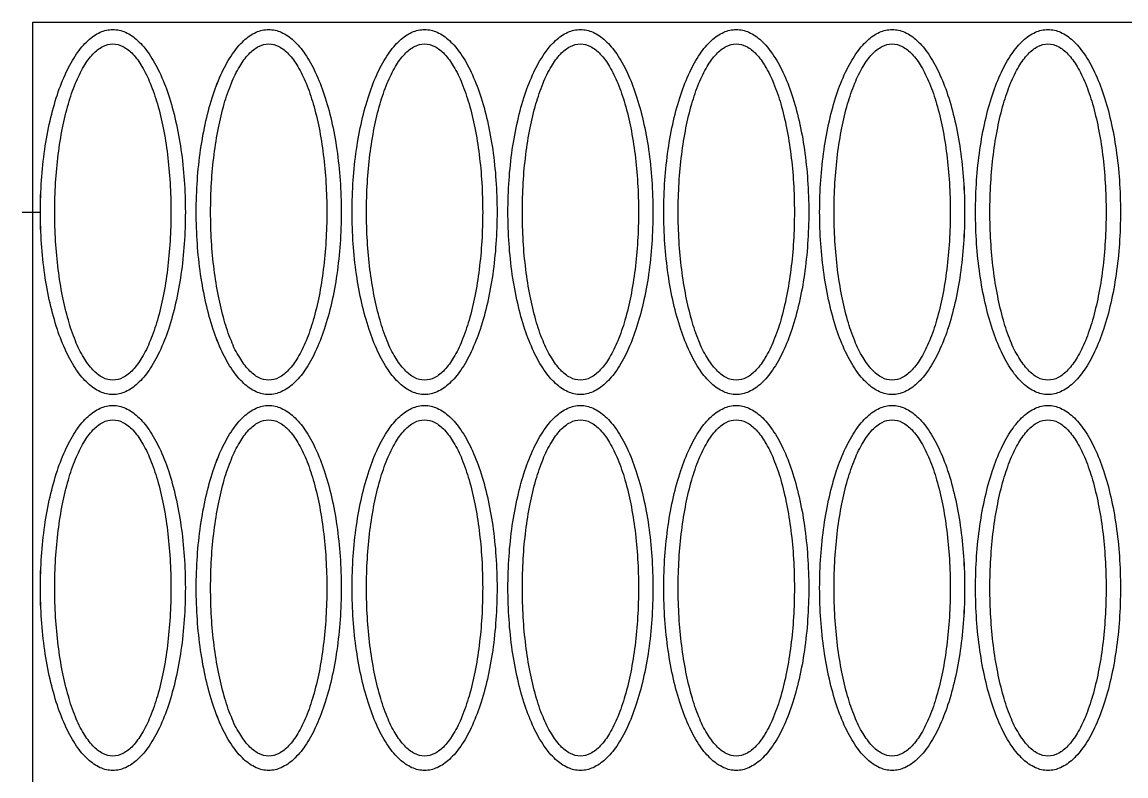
# Model space of a CAD drawing. Extents: x -15 to 2800, y 0 to 2050.
# Drawn here: x -15 to 1474, y 1034 to 2050 of the extents above; entities that cross this region are included whole.
import ezdxf

# ---------------------------------------------------------------- set-up
doc = ezdxf.new("R2010")
doc.units = 0
doc.header["$LTSCALE"] = 41

msp = doc.modelspace()

# ---------------------------------------------------------------- linework, layer by layer
at = {"layer": 'BORDER_D0_T132.1_RK1_A0_W0_EM1'}
msp.add_lwpolyline([(-14.7, 1794.06), (10, 1794.06, -0.017435), (11.48, 1836.77, -0.01836), (15.89, 1878.18, -0.020393), (23.09, 1917.03, -0.023968), (32.87, 1952.15, -0.02994), (44.91, 1982.46, -0.039878), (58.87, 2007.05, -0.056346), (74.31, 2025.17, -0.081333), (90.77, 2036.26, -0.106579), (107.74, 2040, -0.106579), (124.71, 2036.26, -0.081333), (141.17, 2025.17, -0.056346), (156.61, 2007.05, -0.039878), (170.57, 1982.46, -0.02994), (182.61, 1952.15, -0.023968), (192.38, 1917.03, -0.020393), (199.59, 1878.18, -0.01836), (203.99, 1836.77, -0.017435), (205.48, 1794.06, -0.017435), (203.99, 1751.35, -0.01836), (199.59, 1709.94, -0.020393), (192.38, 1671.09, -0.023968), (182.61, 1635.97, -0.02994), (170.57, 1605.66, -0.039879), (156.61, 1581.07, -0.056346), (141.17, 1562.95, -0.081333), (124.71, 1551.86, -0.106579), (107.74, 1548.12, -0.106579), (90.77, 1551.86, -0.081333), (74.31, 1562.95, -0.056346), (58.87, 1581.07, -0.039878), (44.91, 1605.66, -0.02994), (32.87, 1635.97, -0.023968), (23.09, 1671.09, -0.020393), (15.89, 1709.94, -0.01836), (11.48, 1751.35, -0.017435), (10, 1794.06)], format="xyb", dxfattribs=at)
for points in [[(221.66, 1751.35, -0.017435), (220.18, 1794.06, -0.017435), (221.66, 1836.77, -0.01836), (226.07, 1878.18, -0.020393), (233.27, 1917.03, -0.023968), (243.05, 1952.15, -0.02994), (255.09, 1982.46, -0.039878), (269.05, 2007.05, -0.056346), (284.49, 2025.17, -0.081333), (300.95, 2036.26, -0.106579), (317.92, 2040, -0.106579), (334.89, 2036.26, -0.081333), (351.35, 2025.17, -0.056346), (366.79, 2007.05, -0.039878), (380.75, 1982.46, -0.02994), (392.79, 1952.15, -0.023968), (402.57, 1917.03, -0.020393), (409.77, 1878.18, -0.01836), (414.17, 1836.77, -0.017435), (415.66, 1794.06, -0.017435), (414.17, 1751.35, -0.01836), (409.77, 1709.94, -0.020393), (402.57, 1671.09, -0.023968), (392.79, 1635.97, -0.02994), (380.75, 1605.66, -0.039879), (366.79, 1581.07, -0.056346), (351.35, 1562.95, -0.081333), (334.89, 1551.86, -0.106579), (317.92, 1548.12, -0.106579), (300.95, 1551.86, -0.081333), (284.49, 1562.95, -0.056346), (269.05, 1581.07, -0.039878), (255.09, 1605.66, -0.02994), (243.05, 1635.97, -0.023968), (233.27, 1671.09, -0.020393), (226.07, 1709.94, -0.01836), (221.66, 1751.35)], [(431.85, 1751.35, -0.017435), (430.36, 1794.06, -0.017435), (431.85, 1836.77, -0.01836), (436.25, 1878.18, -0.020393), (443.45, 1917.03, -0.023968), (453.23, 1952.15, -0.02994), (465.27, 1982.46, -0.039878), (479.23, 2007.05, -0.056346), (494.67, 2025.17, -0.081333), (511.13, 2036.26, -0.106579), (528.1, 2040, -0.106579), (545.07, 2036.26, -0.081333), (561.53, 2025.17, -0.056346), (576.97, 2007.05, -0.039878), (590.93, 1982.46, -0.02994), (602.97, 1952.15, -0.023968), (612.74, 1917.03, -0.020393), (619.95, 1878.18, -0.01836), (624.35, 1836.77, -0.017435), (625.84, 1794.06, -0.017435), (624.35, 1751.35, -0.01836), (619.95, 1709.94, -0.020393), (612.74, 1671.09, -0.023968), (602.97, 1635.97, -0.02994), (590.93, 1605.66, -0.039879), (576.97, 1581.07, -0.056346), (561.53, 1562.95, -0.081333), (545.07, 1551.86, -0.106579), (528.1, 1548.12, -0.106579), (511.13, 1551.86, -0.081333), (494.67, 1562.95, -0.056346), (479.23, 1581.07, -0.039879), (465.27, 1605.66, -0.02994), (453.23, 1635.97, -0.023968), (443.45, 1671.09, -0.020393), (436.25, 1709.94, -0.01836), (431.85, 1751.35)], [(642.03, 1751.35, -0.017435), (640.54, 1794.06, -0.017435), (642.03, 1836.77, -0.01836), (646.43, 1878.18, -0.020393), (653.64, 1917.03, -0.023968), (663.41, 1952.15, -0.02994), (675.45, 1982.46, -0.039878), (689.41, 2007.05, -0.056346), (704.85, 2025.17, -0.081333), (721.31, 2036.26, -0.106579), (738.28, 2040, -0.106579), (755.25, 2036.26, -0.081333), (771.71, 2025.17, -0.056346), (787.15, 2007.05, -0.039878), (801.11, 1982.46, -0.02994), (813.15, 1952.15, -0.023968), (822.92, 1917.03, -0.020393), (830.13, 1878.18, -0.01836), (834.53, 1836.77, -0.017435), (836.02, 1794.06, -0.017435), (834.53, 1751.35, -0.01836), (830.13, 1709.94, -0.020393), (822.92, 1671.09, -0.023968), (813.15, 1635.97, -0.02994), (801.11, 1605.66, -0.039879), (787.15, 1581.07, -0.056346), (771.71, 1562.95, -0.081333), (755.25, 1551.86, -0.106579), (738.28, 1548.12, -0.106579), (721.31, 1551.86, -0.081333), (704.85, 1562.95, -0.056346), (689.41, 1581.07, -0.039879), (675.45, 1605.66, -0.02994), (663.41, 1635.97, -0.023968), (653.64, 1671.09, -0.020393), (646.43, 1709.94, -0.01836), (642.03, 1751.35)], [(852.21, 1751.35, -0.017435), (850.72, 1794.06, -0.017435), (852.21, 1836.77, -0.01836), (856.61, 1878.18, -0.020393), (863.82, 1917.03, -0.023968), (873.59, 1952.15, -0.02994), (885.63, 1982.46, -0.039878), (899.59, 2007.05, -0.056346), (915.03, 2025.17, -0.081333), (931.49, 2036.26, -0.106579), (948.46, 2040, -0.106579), (965.43, 2036.26, -0.081333), (981.89, 2025.17, -0.056346), (997.33, 2007.05, -0.039878), (1011.29, 1982.46, -0.02994), (1023.33, 1952.15, -0.023968), (1033.1, 1917.03, -0.020393), (1040.31, 1878.18, -0.01836), (1044.71, 1836.77, -0.017435), (1046.2, 1794.06, -0.017435), (1044.71, 1751.35, -0.01836), (1040.31, 1709.94, -0.020393), (1033.1, 1671.09, -0.023968), (1023.33, 1635.97, -0.02994), (1011.29, 1605.66, -0.039879), (997.33, 1581.07, -0.056346), (981.89, 1562.95, -0.081333), (965.43, 1551.86, -0.106579), (948.46, 1548.12, -0.106579), (931.49, 1551.86, -0.081333), (915.03, 1562.95, -0.056346), (899.59, 1581.07, -0.039879), (885.63, 1605.66, -0.02994), (873.59, 1635.97, -0.023968), (863.82, 1671.09, -0.020393), (856.61, 1709.94, -0.01836), (852.21, 1751.35)], [(1062.39, 1751.35, -0.017435), (1060.9, 1794.06, -0.017435), (1062.39, 1836.77, -0.01836), (1066.79, 1878.18, -0.020393), (1073.99, 1917.03, -0.023968), (1083.77, 1952.15, -0.02994), (1095.81, 1982.46, -0.039878), (1109.77, 2007.05, -0.056346), (1125.21, 2025.17, -0.081333), (1141.67, 2036.26, -0.106579), (1158.64, 2040, -0.106579), (1175.61, 2036.26, -0.081333), (1192.07, 2025.17, -0.056346), (1207.51, 2007.05, -0.039878), (1221.47, 1982.46, -0.02994), (1233.51, 1952.15, -0.023968), (1243.29, 1917.03, -0.020393), (1250.49, 1878.18, -0.01836), (1254.9, 1836.77, -0.017435), (1256.38, 1794.06, -0.017435), (1254.9, 1751.35, -0.01836), (1250.49, 1709.94, -0.020393), (1243.29, 1671.09, -0.023968), (1233.51, 1635.97, -0.02994), (1221.47, 1605.66, -0.039878), (1207.51, 1581.07, -0.056346), (1192.07, 1562.95, -0.081333), (1175.61, 1551.86, -0.106579), (1158.64, 1548.12, -0.106579), (1141.67, 1551.86, -0.081333), (1125.21, 1562.95, -0.056346), (1109.77, 1581.07, -0.039879), (1095.81, 1605.66, -0.02994), (1083.77, 1635.97, -0.023968), (1073.99, 1671.09, -0.020393), (1066.79, 1709.94, -0.01836), (1062.39, 1751.35)], [(1272.56, 1751.35, -0.017435), (1271.08, 1794.06, -0.017435), (1272.56, 1836.77, -0.01836), (1276.97, 1878.18, -0.020393), (1284.18, 1917.03, -0.023968), (1293.95, 1952.15, -0.02994), (1305.99, 1982.46, -0.039878), (1319.95, 2007.05, -0.056346), (1335.39, 2025.17, -0.081333), (1351.85, 2036.26, -0.106579), (1368.82, 2040, -0.106579), (1385.79, 2036.26, -0.081333), (1402.25, 2025.17, -0.056346), (1417.69, 2007.05, -0.039878), (1431.65, 1982.46, -0.02994), (1443.69, 1952.15, -0.023968), (1453.46, 1917.03, -0.020393), (1460.67, 1878.18, -0.01836), (1465.07, 1836.77, -0.017435), (1466.56, 1794.06, -0.017435), (1465.07, 1751.35, -0.01836), (1460.67, 1709.94, -0.020393), (1453.46, 1671.09, -0.023968), (1443.69, 1635.97, -0.02994), (1431.65, 1605.66, -0.039879), (1417.69, 1581.07, -0.056346), (1402.25, 1562.95, -0.081333), (1385.79, 1551.86, -0.106579), (1368.82, 1548.12, -0.106578), (1351.85, 1551.86, -0.081333), (1335.39, 1562.95, -0.056346), (1319.95, 1581.07, -0.039878), (1305.99, 1605.66, -0.029939), (1293.95, 1635.97, -0.023968), (1284.18, 1671.09, -0.020393), (1276.97, 1709.94, -0.01836), (1272.56, 1751.35)], [(203.99, 1244.77, -0.01836), (199.59, 1203.36, -0.020393), (192.38, 1164.51, -0.023968), (182.61, 1129.39, -0.02994), (170.57, 1099.08, -0.039878), (156.61, 1074.49, -0.056346), (141.17, 1056.37, -0.081333), (124.71, 1045.28, -0.106579), (107.74, 1041.54, -0.106579), (90.77, 1045.28, -0.081333), (74.31, 1056.37, -0.056347), (58.87, 1074.49, -0.039878), (44.91, 1099.08, -0.02994), (32.87, 1129.39, -0.023968), (23.09, 1164.51, -0.020393), (15.89, 1203.36, -0.01836), (11.48, 1244.77, -0.017435), (10, 1287.48, -0.017435), (11.48, 1330.19, -0.01836), (15.89, 1371.6, -0.020393), (23.09, 1410.45, -0.023968), (32.87, 1445.57, -0.02994), (44.91, 1475.88, -0.039878), (58.87, 1500.47, -0.056347), (74.31, 1518.59, -0.081333), (90.77, 1529.68, -0.106579), (107.74, 1533.42, -0.106579), (124.71, 1529.68, -0.081333), (141.17, 1518.59, -0.056347), (156.61, 1500.47, -0.039878), (170.57, 1475.88, -0.02994), (182.61, 1445.57, -0.023968), (192.38, 1410.45, -0.020393), (199.59, 1371.6, -0.01836), (203.99, 1330.19, -0.017435), (205.48, 1287.48, -0.017435), (203.99, 1244.77)], [(414.17, 1244.77, -0.01836), (409.77, 1203.36, -0.020393), (402.57, 1164.51, -0.023968), (392.79, 1129.39, -0.02994), (380.75, 1099.08, -0.039878), (366.79, 1074.49, -0.056347), (351.35, 1056.37, -0.081333), (334.89, 1045.28, -0.106579), (317.92, 1041.54, -0.106579), (300.95, 1045.28, -0.081333), (284.49, 1056.37, -0.056347), (269.05, 1074.49, -0.039878), (255.09, 1099.08, -0.02994), (243.05, 1129.39, -0.023968), (233.27, 1164.51, -0.020393), (226.07, 1203.36, -0.01836), (221.66, 1244.77, -0.017435), (220.18, 1287.48, -0.017435), (221.66, 1330.19, -0.01836), (226.07, 1371.6, -0.020393), (233.27, 1410.45, -0.023968), (243.05, 1445.57, -0.02994), (255.09, 1475.88, -0.039878), (269.05, 1500.47, -0.056347), (284.49, 1518.59, -0.081333), (300.95, 1529.68, -0.106579), (317.92, 1533.42, -0.106579), (334.89, 1529.68, -0.081333), (351.35, 1518.59, -0.056347), (366.79, 1500.47, -0.039878), (380.75, 1475.88, -0.02994), (392.79, 1445.57, -0.023968), (402.57, 1410.45, -0.020393), (409.77, 1371.6, -0.01836), (414.17, 1330.19, -0.017435), (415.66, 1287.48, -0.017435), (414.17, 1244.77)], [(624.35, 1244.77, -0.01836), (619.95, 1203.36, -0.020393), (612.74, 1164.51, -0.023968), (602.97, 1129.39, -0.02994), (590.93, 1099.08, -0.039879), (576.97, 1074.49, -0.056346), (561.53, 1056.37, -0.081333), (545.07, 1045.28, -0.106579), (528.1, 1041.54, -0.106579), (511.13, 1045.28, -0.081333), (494.67, 1056.37, -0.056346), (479.23, 1074.49, -0.039878), (465.27, 1099.08, -0.02994), (453.23, 1129.39, -0.023968), (443.45, 1164.51, -0.020393), (436.25, 1203.36, -0.01836), (431.85, 1244.77, -0.017435), (430.36, 1287.48, -0.017435), (431.85, 1330.19, -0.01836), (436.25, 1371.6, -0.020393), (443.45, 1410.45, -0.023968), (453.23, 1445.57, -0.02994), (465.27, 1475.88, -0.039878), (479.23, 1500.47, -0.056346), (494.67, 1518.59, -0.081333), (511.13, 1529.68, -0.106579), (528.1, 1533.42, -0.10658), (545.07, 1529.68, -0.081333), (561.53, 1518.59, -0.056347), (576.97, 1500.47, -0.039878), (590.93, 1475.88, -0.02994), (602.97, 1445.57, -0.023968), (612.74, 1410.45, -0.020393), (619.95, 1371.6, -0.01836), (624.35, 1330.19, -0.017435), (625.84, 1287.48, -0.017435), (624.35, 1244.77)], [(834.53, 1244.77, -0.01836), (830.13, 1203.36, -0.020393), (822.92, 1164.51, -0.023968), (813.15, 1129.39, -0.02994), (801.11, 1099.08, -0.039878), (787.15, 1074.49, -0.056347), (771.71, 1056.37, -0.081333), (755.25, 1045.28, -0.106579), (738.28, 1041.54, -0.106579), (721.31, 1045.28, -0.081333), (704.85, 1056.37, -0.056347), (689.41, 1074.49, -0.039878), (675.45, 1099.08, -0.02994), (663.41, 1129.39, -0.023968), (653.64, 1164.51, -0.020393), (646.43, 1203.36, -0.01836), (642.03, 1244.77, -0.017435), (640.54, 1287.48, -0.017435), (642.03, 1330.19, -0.01836), (646.43, 1371.6, -0.020393), (653.64, 1410.45, -0.023968), (663.41, 1445.57, -0.02994), (675.45, 1475.88, -0.039878), (689.41, 1500.47, -0.056347), (704.85, 1518.59, -0.081333), (721.31, 1529.68, -0.10658), (738.28, 1533.42, -0.106579), (755.25, 1529.68, -0.081333), (771.71, 1518.59, -0.056347), (787.15, 1500.47, -0.039878), (801.11, 1475.88, -0.02994), (813.15, 1445.57, -0.023968), (822.92, 1410.45, -0.020393), (830.13, 1371.6, -0.01836), (834.53, 1330.19, -0.017435), (836.02, 1287.48, -0.017435), (834.53, 1244.77)], [(1044.71, 1244.77, -0.01836), (1040.31, 1203.36, -0.020393), (1033.1, 1164.51, -0.023968), (1023.33, 1129.39, -0.02994), (1011.29, 1099.08, -0.039878), (997.33, 1074.49, -0.056347), (981.89, 1056.37, -0.081333), (965.43, 1045.28, -0.106579), (948.46, 1041.54, -0.106579), (931.49, 1045.28, -0.081333), (915.03, 1056.37, -0.056347), (899.59, 1074.49, -0.039878), (885.63, 1099.08, -0.02994), (873.59, 1129.39, -0.023968), (863.82, 1164.51, -0.020393), (856.61, 1203.36, -0.01836), (852.21, 1244.77, -0.017435), (850.72, 1287.48, -0.017435), (852.21, 1330.19, -0.01836), (856.61, 1371.6, -0.020393), (863.82, 1410.45, -0.023968), (873.59, 1445.57, -0.02994), (885.63, 1475.88, -0.039878), (899.59, 1500.47, -0.056347), (915.03, 1518.59, -0.081333), (931.49, 1529.68, -0.10658), (948.46, 1533.42, -0.106579), (965.43, 1529.68, -0.081333), (981.89, 1518.59, -0.056347), (997.33, 1500.47, -0.039878), (1011.29, 1475.88, -0.02994), (1023.33, 1445.57, -0.023968), (1033.1, 1410.45, -0.020393), (1040.31, 1371.6, -0.01836), (1044.71, 1330.19, -0.017435), (1046.2, 1287.48, -0.017435), (1044.71, 1244.77)], [(1254.9, 1244.77, -0.01836), (1250.49, 1203.36, -0.020393), (1243.29, 1164.51, -0.023968), (1233.51, 1129.39, -0.02994), (1221.47, 1099.08, -0.039878), (1207.51, 1074.49, -0.056347), (1192.07, 1056.37, -0.081332), (1175.61, 1045.28, -0.106579), (1158.64, 1041.54, -0.106579), (1141.67, 1045.28, -0.081332), (1125.21, 1056.37, -0.056347), (1109.77, 1074.49, -0.039878), (1095.81, 1099.08, -0.02994), (1083.77, 1129.39, -0.023968), (1073.99, 1164.51, -0.020393), (1066.79, 1203.36, -0.01836), (1062.39, 1244.77, -0.017435), (1060.9, 1287.48, -0.017435), (1062.39, 1330.19, -0.01836), (1066.79, 1371.6, -0.020393), (1073.99, 1410.45, -0.023968), (1083.77, 1445.57, -0.02994), (1095.81, 1475.88, -0.039878), (1109.77, 1500.47, -0.056347), (1125.21, 1518.59, -0.081332), (1141.67, 1529.68, -0.10658), (1158.64, 1533.42, -0.10658), (1175.61, 1529.68, -0.081332), (1192.07, 1518.59, -0.056347), (1207.51, 1500.47, -0.039878), (1221.47, 1475.88, -0.02994), (1233.51, 1445.57, -0.023968), (1243.29, 1410.45, -0.020393), (1250.49, 1371.6, -0.01836), (1254.9, 1330.19, -0.017435), (1256.38, 1287.48, -0.017435), (1254.9, 1244.77)], [(1465.07, 1244.77, -0.01836), (1460.67, 1203.36, -0.020393), (1453.46, 1164.51, -0.023968), (1443.69, 1129.39, -0.02994), (1431.65, 1099.08, -0.039878), (1417.69, 1074.49, -0.056346), (1402.25, 1056.37, -0.081333), (1385.79, 1045.28, -0.106579), (1368.82, 1041.54, -0.106579), (1351.85, 1045.28, -0.081333), (1335.39, 1056.37, -0.056347), (1319.95, 1074.49, -0.039878), (1305.99, 1099.08, -0.029939), (1293.95, 1129.39, -0.023968), (1284.18, 1164.51, -0.020393), (1276.97, 1203.36, -0.01836), (1272.56, 1244.77, -0.017435), (1271.08, 1287.48, -0.017435), (1272.56, 1330.19, -0.01836), (1276.97, 1371.6, -0.020393), (1284.18, 1410.45, -0.023968), (1293.95, 1445.57, -0.029939), (1305.99, 1475.88, -0.039878), (1319.95, 1500.47, -0.056347), (1335.39, 1518.59, -0.081333), (1351.85, 1529.68, -0.106579), (1368.82, 1533.42, -0.10658), (1385.79, 1529.68, -0.081333), (1402.25, 1518.59, -0.056346), (1417.69, 1500.47, -0.039878), (1431.65, 1475.88, -0.029939), (1443.69, 1445.57, -0.023968), (1453.46, 1410.45, -0.020393), (1460.67, 1371.6, -0.01836), (1465.07, 1330.19, -0.017435), (1466.56, 1287.48, -0.017435), (1465.07, 1244.77)]]:
    msp.add_lwpolyline(points, format="xyb", close=True, dxfattribs=at)
at = {"layer": 'BORDER_D0_T132_RK1_A0_W0_EM1_RI1_ID0021'}
for points in [[(107.74, 2040, -0.106572), (124.71, 2036.26, -0.08133), (141.17, 2025.17, -0.056348), (156.61, 2007.05, -0.039882), (170.57, 1982.46, -0.029934), (182.61, 1952.15, -0.02397), (192.38, 1917.03, -0.020392), (199.59, 1878.18, -0.01836), (203.99, 1836.77, -0.017437), (205.48, 1794.06, -0.017437), (203.99, 1751.35, -0.01836), (199.59, 1709.94, -0.020392), (192.38, 1671.09, -0.02397), (182.61, 1635.97, -0.029934), (170.57, 1605.66, -0.039883), (156.61, 1581.07, -0.056348), (141.17, 1562.95, -0.081329), (124.71, 1551.86, -0.106572), (107.74, 1548.12, -0.106572), (90.77, 1551.86, -0.081329), (74.31, 1562.95, -0.056349), (58.87, 1581.07, -0.039883), (44.91, 1605.66, -0.029934), (32.87, 1635.97, -0.02397), (23.1, 1671.09, -0.020392), (15.89, 1709.94, -0.01836), (11.49, 1751.35, -0.017437), (10, 1794.06, -0.017437), (11.49, 1836.77, -0.01836), (15.89, 1878.18, -0.020392), (23.1, 1917.03, -0.02397), (32.87, 1952.15, -0.029934), (44.91, 1982.46, -0.039883), (58.87, 2007.05, -0.056348), (74.31, 2025.17, -0.08133), (90.77, 2036.26, -0.106572), (107.74, 2040)], [(317.92, 2040, -0.106572), (334.89, 2036.26, -0.081329), (351.35, 2025.17, -0.056348), (366.79, 2007.05, -0.039883), (380.75, 1982.46, -0.029934), (392.79, 1952.15, -0.02397), (402.56, 1917.03, -0.020392), (409.77, 1878.18, -0.01836), (414.17, 1836.77, -0.017437), (415.66, 1794.06, -0.017437), (414.17, 1751.35, -0.01836), (409.77, 1709.94, -0.020392), (402.56, 1671.09, -0.02397), (392.79, 1635.97, -0.029934), (380.75, 1605.66, -0.039883), (366.79, 1581.07, -0.056348), (351.35, 1562.95, -0.081329), (334.89, 1551.86, -0.106572), (317.92, 1548.12, -0.106572), (300.95, 1551.86, -0.081329), (284.49, 1562.95, -0.056348), (269.05, 1581.07, -0.039882), (255.09, 1605.66, -0.029934), (243.05, 1635.97, -0.02397), (233.28, 1671.09, -0.020392), (226.07, 1709.94, -0.01836), (221.67, 1751.35, -0.017437), (220.18, 1794.06, -0.017437), (221.67, 1836.77, -0.01836), (226.07, 1878.18, -0.020392), (233.28, 1917.03, -0.02397), (243.05, 1952.15, -0.029934), (255.09, 1982.46, -0.039882), (269.05, 2007.05, -0.056348), (284.49, 2025.17, -0.081329), (300.95, 2036.26, -0.106572), (317.92, 2040)], [(528.1, 2040, -0.106572), (545.07, 2036.26, -0.081329), (561.53, 2025.17, -0.056348), (576.97, 2007.05, -0.039883), (590.93, 1982.46, -0.029934), (602.97, 1952.15, -0.02397), (612.74, 1917.03, -0.020392), (619.95, 1878.18, -0.01836), (624.35, 1836.77, -0.017437), (625.84, 1794.06, -0.017437), (624.35, 1751.35, -0.01836), (619.95, 1709.94, -0.020392), (612.74, 1671.09, -0.02397), (602.97, 1635.97, -0.029934), (590.93, 1605.66, -0.039883), (576.97, 1581.07, -0.056348), (561.53, 1562.95, -0.081329), (545.07, 1551.86, -0.106572), (528.1, 1548.12, -0.106572), (511.13, 1551.86, -0.081329), (494.67, 1562.95, -0.056348), (479.23, 1581.07, -0.039882), (465.27, 1605.66, -0.029934), (453.23, 1635.97, -0.02397), (443.46, 1671.09, -0.020392), (436.25, 1709.94, -0.01836), (431.85, 1751.35, -0.017437), (430.36, 1794.06, -0.017436), (431.85, 1836.77, -0.01836), (436.25, 1878.18, -0.020392), (443.46, 1917.03, -0.02397), (453.23, 1952.15, -0.029934), (465.27, 1982.46, -0.039882), (479.23, 2007.05, -0.056348), (494.67, 2025.17, -0.081329), (511.13, 2036.26, -0.106572), (528.1, 2040)], [(738.28, 2040, -0.106572), (755.25, 2036.26, -0.081329), (771.71, 2025.17, -0.056348), (787.15, 2007.05, -0.039883), (801.11, 1982.46, -0.029934), (813.15, 1952.15, -0.02397), (822.92, 1917.03, -0.020392), (830.13, 1878.18, -0.01836), (834.53, 1836.77, -0.017437), (836.02, 1794.06, -0.017437), (834.53, 1751.35, -0.01836), (830.13, 1709.94, -0.020392), (822.92, 1671.09, -0.02397), (813.15, 1635.97, -0.029934), (801.11, 1605.66, -0.039883), (787.15, 1581.07, -0.056348), (771.71, 1562.95, -0.081329), (755.25, 1551.86, -0.106572), (738.28, 1548.12, -0.106572), (721.31, 1551.86, -0.081329), (704.85, 1562.95, -0.056348), (689.41, 1581.07, -0.039883), (675.45, 1605.66, -0.029934), (663.41, 1635.97, -0.02397), (653.64, 1671.09, -0.020392), (646.43, 1709.94, -0.01836), (642.03, 1751.35, -0.017437), (640.54, 1794.06, -0.017436), (642.03, 1836.77, -0.01836), (646.43, 1878.18, -0.020392), (653.64, 1917.03, -0.02397), (663.41, 1952.15, -0.029934), (675.45, 1982.46, -0.039883), (689.41, 2007.05, -0.056348), (704.85, 2025.17, -0.081329), (721.31, 2036.26, -0.106572), (738.28, 2040)], [(948.46, 2040, -0.106572), (965.43, 2036.26, -0.081329), (981.89, 2025.17, -0.056348), (997.33, 2007.05, -0.039883), (1011.29, 1982.46, -0.029934), (1023.33, 1952.15, -0.02397), (1033.1, 1917.03, -0.020392), (1040.31, 1878.18, -0.01836), (1044.71, 1836.77, -0.017437), (1046.2, 1794.06, -0.017437), (1044.71, 1751.35, -0.01836), (1040.31, 1709.94, -0.020392), (1033.1, 1671.09, -0.02397), (1023.33, 1635.97, -0.029934), (1011.29, 1605.66, -0.039883), (997.33, 1581.07, -0.056348), (981.89, 1562.95, -0.081329), (965.43, 1551.86, -0.106572), (948.46, 1548.12, -0.106572), (931.49, 1551.86, -0.081329), (915.03, 1562.95, -0.056349), (899.59, 1581.07, -0.039883), (885.63, 1605.66, -0.029934), (873.59, 1635.97, -0.02397), (863.82, 1671.09, -0.020392), (856.61, 1709.94, -0.01836), (852.21, 1751.35, -0.017437), (850.72, 1794.06, -0.017436), (852.21, 1836.77, -0.01836), (856.61, 1878.18, -0.020392), (863.82, 1917.03, -0.02397), (873.59, 1952.15, -0.029934), (885.63, 1982.46, -0.039883), (899.59, 2007.05, -0.056348), (915.03, 2025.17, -0.081329), (931.49, 2036.26, -0.106572), (948.46, 2040)], [(1158.64, 2040, -0.106572), (1175.61, 2036.26, -0.08133), (1192.07, 2025.17, -0.056348), (1207.51, 2007.05, -0.039882), (1221.47, 1982.46, -0.029934), (1233.51, 1952.15, -0.02397), (1243.28, 1917.03, -0.020392), (1250.49, 1878.18, -0.01836), (1254.89, 1836.77, -0.017437), (1256.38, 1794.06, -0.017437), (1254.89, 1751.35, -0.01836), (1250.49, 1709.94, -0.020392), (1243.28, 1671.09, -0.02397), (1233.51, 1635.97, -0.029934), (1221.47, 1605.66, -0.039882), (1207.51, 1581.07, -0.056348), (1192.07, 1562.95, -0.08133), (1175.61, 1551.86, -0.106572), (1158.64, 1548.12, -0.106572), (1141.67, 1551.86, -0.08133), (1125.21, 1562.95, -0.056348), (1109.77, 1581.07, -0.039882), (1095.81, 1605.66, -0.029934), (1083.77, 1635.97, -0.02397), (1074, 1671.09, -0.020392), (1066.79, 1709.94, -0.01836), (1062.39, 1751.35, -0.017437), (1060.9, 1794.06, -0.017436), (1062.39, 1836.77, -0.01836), (1066.79, 1878.18, -0.020392), (1074, 1917.03, -0.02397), (1083.77, 1952.15, -0.029934), (1095.81, 1982.46, -0.039882), (1109.77, 2007.05, -0.056348), (1125.21, 2025.17, -0.08133), (1141.67, 2036.26, -0.106572), (1158.64, 2040)], [(1368.82, 2040, -0.106572), (1385.79, 2036.26, -0.08133), (1402.25, 2025.17, -0.056348), (1417.69, 2007.05, -0.039882), (1431.65, 1982.46, -0.029934), (1443.69, 1952.15, -0.02397), (1453.46, 1917.03, -0.020392), (1460.67, 1878.18, -0.01836), (1465.07, 1836.77, -0.017437), (1466.56, 1794.06, -0.017437), (1465.07, 1751.35, -0.01836), (1460.67, 1709.94, -0.020392), (1453.46, 1671.09, -0.02397), (1443.69, 1635.97, -0.029934), (1431.65, 1605.66, -0.039882), (1417.69, 1581.07, -0.056348), (1402.25, 1562.95, -0.08133), (1385.79, 1551.86, -0.106572), (1368.82, 1548.12, -0.106572), (1351.85, 1551.86, -0.08133), (1335.39, 1562.95, -0.056348), (1319.95, 1581.07, -0.039882), (1305.99, 1605.66, -0.029934), (1293.95, 1635.97, -0.02397), (1284.18, 1671.09, -0.020392), (1276.97, 1709.94, -0.01836), (1272.57, 1751.35, -0.017437), (1271.08, 1794.06, -0.017436), (1272.57, 1836.77, -0.01836), (1276.97, 1878.18, -0.020392), (1284.18, 1917.03, -0.02397), (1293.95, 1952.15, -0.029934), (1305.99, 1982.46, -0.039882), (1319.95, 2007.05, -0.056348), (1335.39, 2025.17, -0.08133), (1351.85, 2036.26, -0.106572), (1368.82, 2040)], [(107.74, 1533.42, -0.106572), (124.71, 1529.68, -0.081329), (141.17, 1518.59, -0.056349), (156.61, 1500.47, -0.039882), (170.57, 1475.88, -0.029934), (182.61, 1445.57, -0.02397), (192.38, 1410.45, -0.020392), (199.59, 1371.6, -0.01836), (203.99, 1330.19, -0.017437), (205.48, 1287.48, -0.017437), (203.99, 1244.77, -0.01836), (199.59, 1203.36, -0.020392), (192.38, 1164.51, -0.02397), (182.61, 1129.39, -0.029934), (170.57, 1099.08, -0.039883), (156.61, 1074.49, -0.056349), (141.17, 1056.37, -0.081329), (124.71, 1045.28, -0.106572), (107.74, 1041.54, -0.106572), (90.77, 1045.28, -0.081329), (74.31, 1056.37, -0.056349), (58.87, 1074.49, -0.039883), (44.91, 1099.08, -0.029934), (32.87, 1129.39, -0.02397), (23.1, 1164.51, -0.020392), (15.89, 1203.36, -0.01836), (11.49, 1244.77, -0.017437), (10, 1287.48, -0.017437), (11.49, 1330.19, -0.01836), (15.89, 1371.6, -0.020392), (23.1, 1410.45, -0.02397), (32.87, 1445.57, -0.029934), (44.91, 1475.88, -0.039882), (58.87, 1500.47, -0.056349), (74.31, 1518.59, -0.081329), (90.77, 1529.68, -0.106572), (107.74, 1533.42)], [(317.92, 1533.42, -0.106572), (334.89, 1529.68, -0.081329), (351.35, 1518.59, -0.056349), (366.79, 1500.47, -0.039882), (380.75, 1475.88, -0.029934), (392.79, 1445.57, -0.02397), (402.56, 1410.45, -0.020392), (409.77, 1371.6, -0.01836), (414.17, 1330.19, -0.017437), (415.66, 1287.48, -0.017437), (414.17, 1244.77, -0.01836), (409.77, 1203.36, -0.020392), (402.56, 1164.51, -0.02397), (392.79, 1129.39, -0.029934), (380.75, 1099.08, -0.039883), (366.79, 1074.49, -0.056349), (351.35, 1056.37, -0.081329), (334.89, 1045.28, -0.106572), (317.92, 1041.54, -0.106572), (300.95, 1045.28, -0.081329), (284.49, 1056.37, -0.056349), (269.05, 1074.49, -0.039882), (255.09, 1099.08, -0.029934), (243.05, 1129.39, -0.02397), (233.28, 1164.51, -0.020392), (226.07, 1203.36, -0.01836), (221.67, 1244.77, -0.017437), (220.18, 1287.48, -0.017437), (221.67, 1330.19, -0.01836), (226.07, 1371.6, -0.020392), (233.28, 1410.45, -0.02397), (243.05, 1445.57, -0.029934), (255.09, 1475.88, -0.039882), (269.05, 1500.47, -0.056349), (284.49, 1518.59, -0.081329), (300.95, 1529.68, -0.106572), (317.92, 1533.42)], [(528.1, 1533.42, -0.106572), (545.07, 1529.68, -0.081329), (561.53, 1518.59, -0.056349), (576.97, 1500.47, -0.039882), (590.93, 1475.88, -0.029934), (602.97, 1445.57, -0.02397), (612.74, 1410.45, -0.020392), (619.95, 1371.6, -0.01836), (624.35, 1330.19, -0.017437), (625.84, 1287.48, -0.017437), (624.35, 1244.77, -0.01836), (619.95, 1203.36, -0.020392), (612.74, 1164.51, -0.02397), (602.97, 1129.39, -0.029934), (590.93, 1099.08, -0.039883), (576.97, 1074.49, -0.056348), (561.53, 1056.37, -0.081329), (545.07, 1045.28, -0.106572), (528.1, 1041.54, -0.106572), (511.13, 1045.28, -0.081329), (494.67, 1056.37, -0.056349), (479.23, 1074.49, -0.039882), (465.27, 1099.08, -0.029934), (453.23, 1129.39, -0.02397), (443.46, 1164.51, -0.020392), (436.25, 1203.36, -0.01836), (431.85, 1244.77, -0.017436), (430.36, 1287.48, -0.017437), (431.85, 1330.19, -0.01836), (436.25, 1371.6, -0.020392), (443.46, 1410.45, -0.02397), (453.23, 1445.57, -0.029934), (465.27, 1475.88, -0.039882), (479.23, 1500.47, -0.056349), (494.67, 1518.59, -0.081329), (511.13, 1529.68, -0.106572), (528.1, 1533.42)], [(738.28, 1533.42, -0.106572), (755.25, 1529.68, -0.081329), (771.71, 1518.59, -0.056349), (787.15, 1500.47, -0.039882), (801.11, 1475.88, -0.029934), (813.15, 1445.57, -0.02397), (822.92, 1410.45, -0.020392), (830.13, 1371.6, -0.01836), (834.53, 1330.19, -0.017437), (836.02, 1287.48, -0.017437), (834.53, 1244.77, -0.01836), (830.13, 1203.36, -0.020392), (822.92, 1164.51, -0.02397), (813.15, 1129.39, -0.029934), (801.11, 1099.08, -0.039883), (787.15, 1074.49, -0.056348), (771.71, 1056.37, -0.081329), (755.25, 1045.28, -0.106572), (738.28, 1041.54, -0.106572), (721.31, 1045.28, -0.081329), (704.85, 1056.37, -0.056349), (689.41, 1074.49, -0.039883), (675.45, 1099.08, -0.029934), (663.41, 1129.39, -0.02397), (653.64, 1164.51, -0.020392), (646.43, 1203.36, -0.01836), (642.03, 1244.77, -0.017436), (640.54, 1287.48, -0.017437), (642.03, 1330.19, -0.01836), (646.43, 1371.6, -0.020392), (653.64, 1410.45, -0.02397), (663.41, 1445.57, -0.029934), (675.45, 1475.88, -0.039882), (689.41, 1500.47, -0.056349), (704.85, 1518.59, -0.081329), (721.31, 1529.68, -0.106572), (738.28, 1533.42)], [(948.46, 1533.42, -0.106572), (965.43, 1529.68, -0.081329), (981.89, 1518.59, -0.056349), (997.33, 1500.47, -0.039882), (1011.29, 1475.88, -0.029934), (1023.33, 1445.57, -0.02397), (1033.1, 1410.45, -0.020392), (1040.31, 1371.6, -0.01836), (1044.71, 1330.19, -0.017437), (1046.2, 1287.48, -0.017437), (1044.71, 1244.77, -0.01836), (1040.31, 1203.36, -0.020392), (1033.1, 1164.51, -0.02397), (1023.33, 1129.39, -0.029934), (1011.29, 1099.08, -0.039883), (997.33, 1074.49, -0.056349), (981.89, 1056.37, -0.081329), (965.43, 1045.28, -0.106572), (948.46, 1041.54, -0.106572), (931.49, 1045.28, -0.081329), (915.03, 1056.37, -0.056348), (899.59, 1074.49, -0.039883), (885.63, 1099.08, -0.029934), (873.59, 1129.39, -0.02397), (863.82, 1164.51, -0.020392), (856.61, 1203.36, -0.01836), (852.21, 1244.77, -0.017436), (850.72, 1287.48, -0.017437), (852.21, 1330.19, -0.01836), (856.61, 1371.6, -0.020392), (863.82, 1410.45, -0.02397), (873.59, 1445.57, -0.029934), (885.63, 1475.88, -0.039882), (899.59, 1500.47, -0.056349), (915.03, 1518.59, -0.081329), (931.49, 1529.68, -0.106572), (948.46, 1533.42)], [(1158.64, 1533.42, -0.106572), (1175.61, 1529.68, -0.081329), (1192.07, 1518.59, -0.056349), (1207.51, 1500.47, -0.039882), (1221.47, 1475.88, -0.029934), (1233.51, 1445.57, -0.02397), (1243.28, 1410.45, -0.020392), (1250.49, 1371.6, -0.01836), (1254.89, 1330.19, -0.017437), (1256.38, 1287.48, -0.017437), (1254.89, 1244.77, -0.01836), (1250.49, 1203.36, -0.020392), (1243.28, 1164.51, -0.02397), (1233.51, 1129.39, -0.029934), (1221.47, 1099.08, -0.039882), (1207.51, 1074.49, -0.056348), (1192.07, 1056.37, -0.08133), (1175.61, 1045.28, -0.106572), (1158.64, 1041.54, -0.106572), (1141.67, 1045.28, -0.08133), (1125.21, 1056.37, -0.056348), (1109.77, 1074.49, -0.039882), (1095.81, 1099.08, -0.029934), (1083.77, 1129.39, -0.02397), (1074, 1164.51, -0.020392), (1066.79, 1203.36, -0.01836), (1062.39, 1244.77, -0.017436), (1060.9, 1287.48, -0.017437), (1062.39, 1330.19, -0.01836), (1066.79, 1371.6, -0.020392), (1074, 1410.45, -0.02397), (1083.77, 1445.57, -0.029934), (1095.81, 1475.88, -0.039882), (1109.77, 1500.47, -0.056349), (1125.21, 1518.59, -0.081329), (1141.67, 1529.68, -0.106572), (1158.64, 1533.42)], [(1368.82, 1533.42, -0.106572), (1385.79, 1529.68, -0.081329), (1402.25, 1518.59, -0.056349), (1417.69, 1500.47, -0.039882), (1431.65, 1475.88, -0.029934), (1443.69, 1445.57, -0.02397), (1453.46, 1410.45, -0.020392), (1460.67, 1371.6, -0.01836), (1465.07, 1330.19, -0.017437), (1466.56, 1287.48, -0.017437), (1465.07, 1244.77, -0.01836), (1460.67, 1203.36, -0.020392), (1453.46, 1164.51, -0.02397), (1443.69, 1129.39, -0.029934), (1431.65, 1099.08, -0.039882), (1417.69, 1074.49, -0.056348), (1402.25, 1056.37, -0.08133), (1385.79, 1045.28, -0.106572), (1368.82, 1041.54, -0.106572), (1351.85, 1045.28, -0.08133), (1335.39, 1056.37, -0.056348), (1319.95, 1074.49, -0.039882), (1305.99, 1099.08, -0.029934), (1293.95, 1129.39, -0.02397), (1284.18, 1164.51, -0.020392), (1276.97, 1203.36, -0.01836), (1272.57, 1244.77, -0.017436), (1271.08, 1287.48, -0.017437), (1272.57, 1330.19, -0.01836), (1276.97, 1371.6, -0.020392), (1284.18, 1410.45, -0.02397), (1293.95, 1445.57, -0.029934), (1305.99, 1475.88, -0.039882), (1319.95, 1500.47, -0.056349), (1335.39, 1518.59, -0.081329), (1351.85, 1529.68, -0.106572), (1368.82, 1533.42)]]:
    msp.add_lwpolyline(points, format="xyb", close=True, dxfattribs=at)
at = {"layer": 'CONTOUR_D0'}
for points in [[(107.74, 2020.61, -0.121126), (121.35, 2017.17, -0.084995), (134.54, 2006.95, -0.05459), (146.91, 1990.26, -0.03689), (158.1, 1967.6, -0.026939), (167.76, 1939.68, -0.021226), (175.59, 1907.33, -0.017888), (181.36, 1871.54, -0.016018), (184.9, 1833.4, -0.015176), (186.09, 1794.06, -0.015176), (184.9, 1754.72, -0.016018), (181.36, 1716.58, -0.017888), (175.59, 1680.79, -0.021226), (167.76, 1648.44, -0.026947), (158.1, 1620.51, -0.036877), (146.91, 1597.86, -0.054568), (134.54, 1581.18, -0.085027), (121.35, 1570.95, -0.121126), (107.74, 1567.51, -0.12104), (94.14, 1570.95, -0.085068), (80.94, 1581.18, -0.054568), (68.57, 1597.86, -0.066481), (57.38, 1620.51, -0.043161), (47.72, 1648.44, -0.021226), (39.89, 1680.79, -0.017888), (34.12, 1716.58, -0.016018), (30.58, 1754.72, -0.015176), (29.39, 1794.06, -0.015176), (30.58, 1833.4, -0.016018), (34.12, 1871.54, -0.017888), (39.89, 1907.33, -0.021226), (47.72, 1939.68, -0.026939), (57.38, 1967.6, -0.03689), (68.57, 1990.26, -0.05459), (80.94, 2006.95, -0.085036), (94.14, 2017.17, -0.12104), (107.74, 2020.61)], [(317.92, 2020.61, -0.121126), (331.53, 2017.17, -0.084995), (344.72, 2006.95, -0.05459), (357.09, 1990.26, -0.03689), (368.28, 1967.6, -0.026939), (377.94, 1939.68, -0.021226), (385.77, 1907.33, -0.017888), (391.54, 1871.54, -0.016018), (395.08, 1833.4, -0.015176), (396.27, 1794.06, -0.015176), (395.08, 1754.72, -0.016018), (391.54, 1716.58, -0.017888), (385.77, 1680.79, -0.021226), (377.94, 1648.44, -0.026948), (368.28, 1620.51, -0.036877), (357.09, 1597.86, -0.054568), (344.72, 1581.18, -0.085027), (331.53, 1570.95, -0.121126), (317.92, 1567.51, -0.12104), (304.32, 1570.95, -0.085068), (291.12, 1581.18, -0.054568), (278.75, 1597.86, -0.066481), (267.56, 1620.51, -0.043161), (257.9, 1648.44, -0.021226), (250.07, 1680.79, -0.017888), (244.3, 1716.58, -0.016018), (240.76, 1754.72, -0.015176), (239.57, 1794.06, -0.015176), (240.76, 1833.4, -0.016018), (244.3, 1871.54, -0.017888), (250.07, 1907.33, -0.021226), (257.9, 1939.68, -0.026939), (267.56, 1967.6, -0.03689), (278.75, 1990.26, -0.05459), (291.12, 2006.95, -0.085036), (304.32, 2017.17, -0.12104), (317.92, 2020.61)], [(528.1, 2020.61, -0.121126), (541.71, 2017.17, -0.084995), (554.9, 2006.95, -0.05459), (567.27, 1990.26, -0.03689), (578.46, 1967.6, -0.026939), (588.12, 1939.68, -0.021226), (595.95, 1907.33, -0.017888), (601.72, 1871.54, -0.016018), (605.26, 1833.4, -0.015176), (606.45, 1794.06, -0.015176), (605.26, 1754.72, -0.016018), (601.72, 1716.58, -0.017888), (595.95, 1680.79, -0.021226), (588.12, 1648.44, -0.026947), (578.46, 1620.51, -0.036877), (567.27, 1597.86, -0.054568), (554.9, 1581.18, -0.085027), (541.71, 1570.95, -0.121126), (528.1, 1567.51, -0.12104), (514.5, 1570.95, -0.085068), (501.3, 1581.18, -0.054568), (488.93, 1597.86, -0.066481), (477.74, 1620.51, -0.043161), (468.08, 1648.44, -0.021226), (460.25, 1680.79, -0.017888), (454.48, 1716.58, -0.016018), (450.94, 1754.72, -0.015176), (449.75, 1794.06, -0.015176), (450.94, 1833.4, -0.016018), (454.48, 1871.54, -0.017888), (460.25, 1907.33, -0.021226), (468.08, 1939.68, -0.026939), (477.74, 1967.6, -0.03689), (488.93, 1990.26, -0.05459), (501.3, 2006.95, -0.085036), (514.5, 2017.17, -0.12104), (528.1, 2020.61)], [(738.28, 2020.61, -0.121126), (751.89, 2017.17, -0.084995), (765.08, 2006.95, -0.05459), (777.45, 1990.26, -0.03689), (788.64, 1967.6, -0.026939), (798.3, 1939.68, -0.021226), (806.13, 1907.33, -0.017888), (811.9, 1871.54, -0.016018), (815.44, 1833.4, -0.015176), (816.63, 1794.06, -0.015176), (815.44, 1754.72, -0.016018), (811.9, 1716.58, -0.017888), (806.13, 1680.79, -0.021226), (798.3, 1648.44, -0.026947), (788.64, 1620.51, -0.036877), (777.45, 1597.86, -0.054568), (765.08, 1581.18, -0.085027), (751.89, 1570.95, -0.121126), (738.28, 1567.51, -0.12104), (724.68, 1570.95, -0.085068), (711.48, 1581.18, -0.054568), (699.11, 1597.86, -0.066481), (687.92, 1620.51, -0.043161), (678.26, 1648.44, -0.021226), (670.43, 1680.79, -0.017888), (664.66, 1716.58, -0.016018), (661.12, 1754.72, -0.015176), (659.93, 1794.06, -0.015176), (661.12, 1833.4, -0.016018), (664.66, 1871.54, -0.017888), (670.43, 1907.33, -0.021226), (678.26, 1939.68, -0.026939), (687.92, 1967.6, -0.03689), (699.11, 1990.26, -0.05459), (711.48, 2006.95, -0.085036), (724.68, 2017.17, -0.12104), (738.28, 2020.61)], [(948.46, 2020.61, -0.121126), (962.07, 2017.17, -0.084995), (975.26, 2006.95, -0.05459), (987.63, 1990.26, -0.03689), (998.82, 1967.6, -0.026939), (1008.48, 1939.68, -0.021226), (1016.31, 1907.33, -0.017888), (1022.08, 1871.54, -0.016018), (1025.62, 1833.4, -0.015176), (1026.81, 1794.06, -0.015176), (1025.62, 1754.72, -0.016018), (1022.08, 1716.58, -0.017888), (1016.31, 1680.79, -0.021226), (1008.48, 1648.44, -0.026947), (998.82, 1620.51, -0.036877), (987.63, 1597.86, -0.054568), (975.26, 1581.18, -0.085027), (962.07, 1570.95, -0.121126), (948.46, 1567.51, -0.12104), (934.86, 1570.95, -0.085068), (921.66, 1581.18, -0.054568), (909.29, 1597.86, -0.066481), (898.1, 1620.51, -0.043161), (888.44, 1648.44, -0.021226), (880.61, 1680.79, -0.017888), (874.84, 1716.58, -0.016018), (871.3, 1754.72, -0.015176), (870.11, 1794.06, -0.015176), (871.3, 1833.4, -0.016018), (874.84, 1871.54, -0.017888), (880.61, 1907.33, -0.021226), (888.44, 1939.68, -0.026939), (898.1, 1967.6, -0.03689), (909.29, 1990.26, -0.05459), (921.66, 2006.95, -0.085036), (934.86, 2017.17, -0.12104), (948.46, 2020.61)], [(1158.64, 2020.61, -0.121126), (1172.25, 2017.17, -0.084995), (1185.44, 2006.95, -0.05459), (1197.81, 1990.26, -0.03689), (1209, 1967.6, -0.026939), (1218.66, 1939.68, -0.021226), (1226.49, 1907.33, -0.017888), (1232.26, 1871.54, -0.016018), (1235.8, 1833.4, -0.015176), (1236.99, 1794.06, -0.015176), (1235.8, 1754.72, -0.016018), (1232.26, 1716.58, -0.017888), (1226.49, 1680.79, -0.021226), (1218.66, 1648.44, -0.026948), (1209, 1620.51, -0.036877), (1197.81, 1597.86, -0.054568), (1185.44, 1581.18, -0.085027), (1172.25, 1570.95, -0.121126), (1158.64, 1567.51, -0.12104), (1145.04, 1570.95, -0.085068), (1131.84, 1581.18, -0.054569), (1119.47, 1597.86, -0.066481), (1108.28, 1620.51, -0.043161), (1098.62, 1648.44, -0.021226), (1090.79, 1680.79, -0.017888), (1085.02, 1716.58, -0.016018), (1081.48, 1754.72, -0.015176), (1080.29, 1794.06, -0.015176), (1081.48, 1833.4, -0.016018), (1085.02, 1871.54, -0.017888), (1090.79, 1907.33, -0.021226), (1098.62, 1939.68, -0.026939), (1108.28, 1967.6, -0.03689), (1119.47, 1990.26, -0.05459), (1131.84, 2006.95, -0.085036), (1145.04, 2017.17, -0.12104), (1158.64, 2020.61)], [(1368.82, 2020.61, -0.121126), (1382.43, 2017.17, -0.084995), (1395.62, 2006.95, -0.05459), (1407.99, 1990.26, -0.03689), (1419.18, 1967.6, -0.026939), (1428.84, 1939.68, -0.021226), (1436.67, 1907.33, -0.017888), (1442.44, 1871.54, -0.016018), (1445.98, 1833.4, -0.015176), (1447.17, 1794.06, -0.015176), (1445.98, 1754.72, -0.016018), (1442.44, 1716.58, -0.017888), (1436.67, 1680.79, -0.021226), (1428.84, 1648.44, -0.026948), (1419.18, 1620.51, -0.036877), (1407.99, 1597.86, -0.054568), (1395.62, 1581.18, -0.085027), (1382.43, 1570.95, -0.121126), (1368.82, 1567.51, -0.12104), (1355.22, 1570.95, -0.085068), (1342.02, 1581.18, -0.054569), (1329.65, 1597.86, -0.066481), (1318.46, 1620.51, -0.043161), (1308.8, 1648.44, -0.021226), (1300.97, 1680.79, -0.017888), (1295.2, 1716.58, -0.016018), (1291.66, 1754.72, -0.015176), (1290.47, 1794.06, -0.015176), (1291.66, 1833.4, -0.016018), (1295.2, 1871.54, -0.017888), (1300.97, 1907.33, -0.021226), (1308.8, 1939.68, -0.026939), (1318.46, 1967.6, -0.03689), (1329.65, 1990.26, -0.05459), (1342.02, 2006.95, -0.085036), (1355.22, 2017.17, -0.12104), (1368.82, 2020.61)], [(107.74, 1514.03, -0.121126), (121.35, 1510.59, -0.084995), (134.54, 1500.37, -0.05459), (146.91, 1483.68, -0.03689), (158.1, 1461.02, -0.026939), (167.76, 1433.1, -0.021226), (175.59, 1400.75, -0.017888), (181.36, 1364.96, -0.016018), (184.9, 1326.82, -0.015176), (186.09, 1287.48, -0.015176), (184.9, 1248.14, -0.016018), (181.36, 1210, -0.017888), (175.59, 1174.21, -0.021226), (167.76, 1141.86, -0.026947), (158.1, 1113.93, -0.036877), (146.91, 1091.28, -0.054568), (134.54, 1074.6, -0.085027), (121.35, 1064.37, -0.121126), (107.74, 1060.93, -0.12104), (94.14, 1064.37, -0.085068), (80.94, 1074.6, -0.054568), (68.57, 1091.28, -0.066481), (57.38, 1113.93, -0.043161), (47.72, 1141.86, -0.021226), (39.89, 1174.21, -0.017888), (34.12, 1210, -0.016018), (30.58, 1248.14, -0.015176), (29.39, 1287.48, -0.015176), (30.58, 1326.82, -0.016018), (34.12, 1364.96, -0.017888), (39.89, 1400.75, -0.021226), (47.72, 1433.1, -0.026939), (57.38, 1461.02, -0.03689), (68.57, 1483.68, -0.05459), (80.94, 1500.37, -0.085036), (94.14, 1510.59, -0.12104), (107.74, 1514.03)], [(317.92, 1514.03, -0.121126), (331.53, 1510.59, -0.084995), (344.72, 1500.37, -0.05459), (357.09, 1483.68, -0.03689), (368.28, 1461.02, -0.026939), (377.94, 1433.1, -0.021226), (385.77, 1400.75, -0.017888), (391.54, 1364.96, -0.016018), (395.08, 1326.82, -0.015176), (396.27, 1287.48, -0.015176), (395.08, 1248.14, -0.016018), (391.54, 1210, -0.017888), (385.77, 1174.21, -0.021226), (377.94, 1141.86, -0.026948), (368.28, 1113.93, -0.036877), (357.09, 1091.28, -0.054568), (344.72, 1074.6, -0.085027), (331.53, 1064.37, -0.121126), (317.92, 1060.93, -0.12104), (304.32, 1064.37, -0.085068), (291.12, 1074.6, -0.054568), (278.75, 1091.28, -0.066481), (267.56, 1113.93, -0.043161), (257.9, 1141.86, -0.021226), (250.07, 1174.21, -0.017888), (244.3, 1210, -0.016018), (240.76, 1248.14, -0.015176), (239.57, 1287.48, -0.015176), (240.76, 1326.82, -0.016018), (244.3, 1364.96, -0.017888), (250.07, 1400.75, -0.021226), (257.9, 1433.1, -0.026939), (267.56, 1461.02, -0.03689), (278.75, 1483.68, -0.05459), (291.12, 1500.37, -0.085036), (304.32, 1510.59, -0.12104), (317.92, 1514.03)], [(528.1, 1514.03, -0.121126), (541.71, 1510.59, -0.084995), (554.9, 1500.37, -0.05459), (567.27, 1483.68, -0.03689), (578.46, 1461.02, -0.026939), (588.12, 1433.1, -0.021226), (595.95, 1400.75, -0.017888), (601.72, 1364.96, -0.016018), (605.26, 1326.82, -0.015176), (606.45, 1287.48, -0.015176), (605.26, 1248.14, -0.016018), (601.72, 1210, -0.017888), (595.95, 1174.21, -0.021226), (588.12, 1141.86, -0.026947), (578.46, 1113.93, -0.036877), (567.27, 1091.28, -0.054568), (554.9, 1074.6, -0.085027), (541.71, 1064.37, -0.121126), (528.1, 1060.93, -0.12104), (514.5, 1064.37, -0.085068), (501.3, 1074.6, -0.054568), (488.93, 1091.28, -0.066481), (477.74, 1113.93, -0.043161), (468.08, 1141.86, -0.021226), (460.25, 1174.21, -0.017888), (454.48, 1210, -0.016018), (450.94, 1248.14, -0.015176), (449.75, 1287.48, -0.015176), (450.94, 1326.82, -0.016018), (454.48, 1364.96, -0.017888), (460.25, 1400.75, -0.021226), (468.08, 1433.1, -0.026939), (477.74, 1461.02, -0.03689), (488.93, 1483.68, -0.05459), (501.3, 1500.37, -0.085036), (514.5, 1510.59, -0.12104), (528.1, 1514.03)], [(738.28, 1514.03, -0.121126), (751.89, 1510.59, -0.084995), (765.08, 1500.37, -0.05459), (777.45, 1483.68, -0.03689), (788.64, 1461.02, -0.026939), (798.3, 1433.1, -0.021226), (806.13, 1400.75, -0.017888), (811.9, 1364.96, -0.016018), (815.44, 1326.82, -0.015176), (816.63, 1287.48, -0.015176), (815.44, 1248.14, -0.016018), (811.9, 1210, -0.017888), (806.13, 1174.21, -0.021226), (798.3, 1141.86, -0.026947), (788.64, 1113.93, -0.036877), (777.45, 1091.28, -0.054568), (765.08, 1074.6, -0.085027), (751.89, 1064.37, -0.121126), (738.28, 1060.93, -0.12104), (724.68, 1064.37, -0.085068), (711.48, 1074.6, -0.054568), (699.11, 1091.28, -0.066481), (687.92, 1113.93, -0.043161), (678.26, 1141.86, -0.021226), (670.43, 1174.21, -0.017888), (664.66, 1210, -0.016018), (661.12, 1248.14, -0.015176), (659.93, 1287.48, -0.015176), (661.12, 1326.82, -0.016018), (664.66, 1364.96, -0.017888), (670.43, 1400.75, -0.021226), (678.26, 1433.1, -0.026939), (687.92, 1461.02, -0.03689), (699.11, 1483.68, -0.05459), (711.48, 1500.37, -0.085036), (724.68, 1510.59, -0.12104), (738.28, 1514.03)], [(948.46, 1514.03, -0.121126), (962.07, 1510.59, -0.084995), (975.26, 1500.37, -0.05459), (987.63, 1483.68, -0.03689), (998.82, 1461.02, -0.026939), (1008.48, 1433.1, -0.021226), (1016.31, 1400.75, -0.017888), (1022.08, 1364.96, -0.016018), (1025.62, 1326.82, -0.015176), (1026.81, 1287.48, -0.015176), (1025.62, 1248.14, -0.016018), (1022.08, 1210, -0.017888), (1016.31, 1174.21, -0.021226), (1008.48, 1141.86, -0.026947), (998.82, 1113.93, -0.036877), (987.63, 1091.28, -0.054568), (975.26, 1074.6, -0.085027), (962.07, 1064.37, -0.121126), (948.46, 1060.93, -0.12104), (934.86, 1064.37, -0.085068), (921.66, 1074.6, -0.054568), (909.29, 1091.28, -0.066481), (898.1, 1113.93, -0.043161), (888.44, 1141.86, -0.021226), (880.61, 1174.21, -0.017888), (874.84, 1210, -0.016018), (871.3, 1248.14, -0.015176), (870.11, 1287.48, -0.015176), (871.3, 1326.82, -0.016018), (874.84, 1364.96, -0.017888), (880.61, 1400.75, -0.021226), (888.44, 1433.1, -0.026939), (898.1, 1461.02, -0.03689), (909.29, 1483.68, -0.05459), (921.66, 1500.37, -0.085036), (934.86, 1510.59, -0.12104), (948.46, 1514.03)], [(1158.64, 1514.03, -0.121126), (1172.25, 1510.59, -0.084995), (1185.44, 1500.37, -0.05459), (1197.81, 1483.68, -0.03689), (1209, 1461.02, -0.026939), (1218.66, 1433.1, -0.021226), (1226.49, 1400.75, -0.017888), (1232.26, 1364.96, -0.016018), (1235.8, 1326.82, -0.015176), (1236.99, 1287.48, -0.015176), (1235.8, 1248.14, -0.016018), (1232.26, 1210, -0.017888), (1226.49, 1174.21, -0.021226), (1218.66, 1141.86, -0.026948), (1209, 1113.93, -0.036877), (1197.81, 1091.28, -0.054568), (1185.44, 1074.6, -0.085027), (1172.25, 1064.37, -0.121126), (1158.64, 1060.93, -0.12104), (1145.04, 1064.37, -0.085068), (1131.84, 1074.6, -0.054569), (1119.47, 1091.28, -0.066481), (1108.28, 1113.93, -0.043161), (1098.62, 1141.86, -0.021226), (1090.79, 1174.21, -0.017888), (1085.02, 1210, -0.016018), (1081.48, 1248.14, -0.015176), (1080.29, 1287.48, -0.015176), (1081.48, 1326.82, -0.016018), (1085.02, 1364.96, -0.017888), (1090.79, 1400.75, -0.021226), (1098.62, 1433.1, -0.026939), (1108.28, 1461.02, -0.03689), (1119.47, 1483.68, -0.05459), (1131.84, 1500.37, -0.085036), (1145.04, 1510.59, -0.12104), (1158.64, 1514.03)], [(1368.82, 1514.03, -0.121126), (1382.43, 1510.59, -0.084995), (1395.62, 1500.37, -0.05459), (1407.99, 1483.68, -0.03689), (1419.18, 1461.02, -0.026939), (1428.84, 1433.1, -0.021226), (1436.67, 1400.75, -0.017888), (1442.44, 1364.96, -0.016018), (1445.98, 1326.82, -0.015176), (1447.17, 1287.48, -0.015176), (1445.98, 1248.14, -0.016018), (1442.44, 1210, -0.017888), (1436.67, 1174.21, -0.021226), (1428.84, 1141.86, -0.026948), (1419.18, 1113.93, -0.036877), (1407.99, 1091.28, -0.054568), (1395.62, 1074.6, -0.085027), (1382.43, 1064.37, -0.121126), (1368.82, 1060.93, -0.12104), (1355.22, 1064.37, -0.085068), (1342.02, 1074.6, -0.054569), (1329.65, 1091.28, -0.066481), (1318.46, 1113.93, -0.043161), (1308.8, 1141.86, -0.021226), (1300.97, 1174.21, -0.017888), (1295.2, 1210, -0.016018), (1291.66, 1248.14, -0.015176), (1290.47, 1287.48, -0.015176), (1291.66, 1326.82, -0.016018), (1295.2, 1364.96, -0.017888), (1300.97, 1400.75, -0.021226), (1308.8, 1433.1, -0.026939), (1318.46, 1461.02, -0.03689), (1329.65, 1483.68, -0.05459), (1342.02, 1500.37, -0.085036), (1355.22, 1510.59, -0.12104), (1368.82, 1514.03)]]:
    msp.add_lwpolyline(points, format="xyb", close=True, dxfattribs=at)
at = {"layer": 'FRAME_Z18', "linetype": 'CONTINUOUS'}
for p, q in [((0, 2050), (2800, 2050)), ((0, 0), (0, 2050))]:
    msp.add_line(p, q, dxfattribs=at)

doc.saveas('drawing.dxf')
